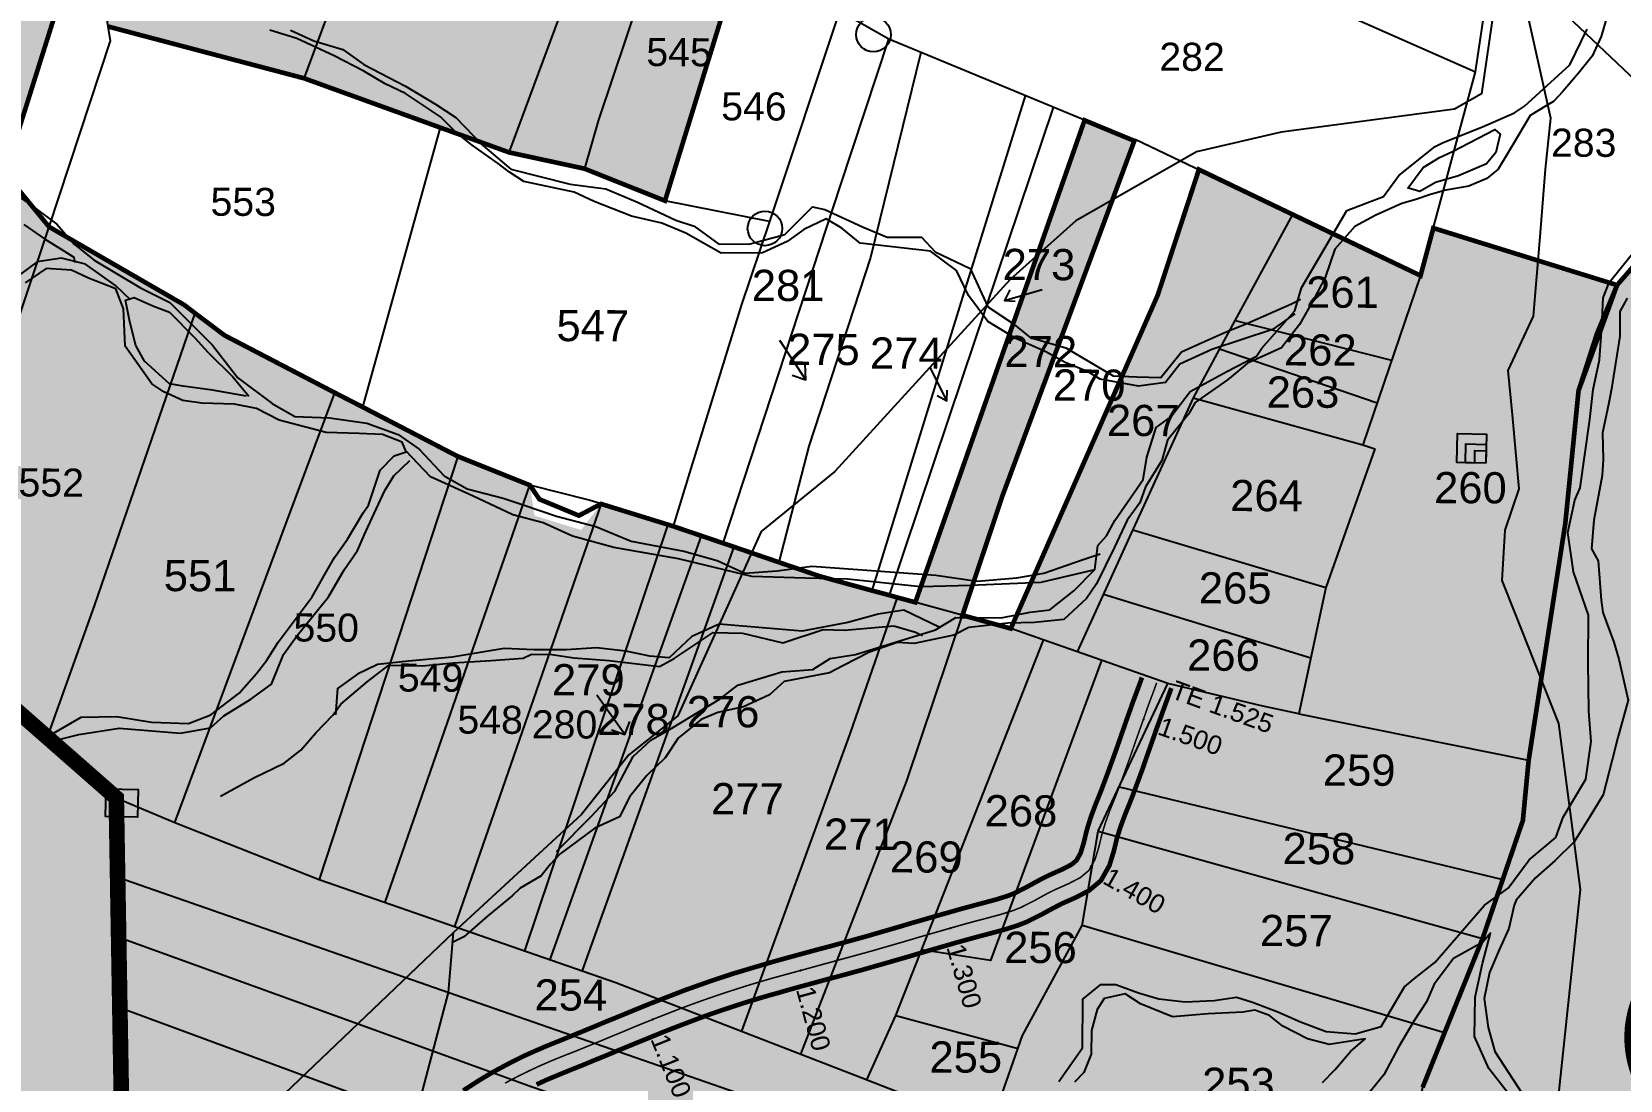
# Model space of a CAD drawing. Header units: inches. Extents: x 177544 to 239871, y 1610424 to 1630335.
# Drawn here: x 188341 to 189360, y 1621025 to 1621697 of the extents above; entities that cross this region are included whole.
import ezdxf
from ezdxf.enums import TextEntityAlignment as Align

# ---------------------------------------------------------------- set-up
doc = ezdxf.new("R2010")
doc.units = ezdxf.units.IN
doc.header["$MEASUREMENT"] = 0
doc.linetypes.add('DASHED2', pattern=[0.375, 0.25, -0.125])
doc.linetypes.add('HIDDEN2', pattern=[0.1875, 0.125, -0.0625])
for name, color, linetype in [('BOUNDRY STONES', 240, 'Continuous'), ('CANAL1', 7, 'Continuous'), ('CSMark', 72, 'Continuous'), ('PLOT', 7, 'Continuous'), ('PLOT NO', 7, 'Continuous'), ('PLOTS NO', 7, 'Continuous'), ('ROADS', 1, 'Continuous'), ('STREAMS', 4, 'Continuous'), ('text2', 7, 'Continuous'), ('VILLAGE BOUNDRY', 5, 'Continuous'), ('wells', 7, 'Continuous'), ('wua1', 3, 'Continuous')]:
    doc.layers.add(name, color=color, linetype=linetype)
doc.styles.get("Standard").update_dxf_attribs({"font": 'arial.ttf'})
pattern_1 = [(45, (0, 0), (-0.088388347648, 0.088388347648), [])]

msp = doc.modelspace()

# ---------------------------------------------------------------- hatches: boundary and pattern name
at = {"layer": 'PLOTS NO', "true_color": 0x105689}
h = msp.add_hatch(color=146, dxfattribs=at)
h.dxf.hatch_style = 1
h.paths.add_polyline_path([(188238.8, 1621326.6), (188150.7, 1621395.5), (188103.2, 1621424.6), (188072.8, 1621452.2), (188039.1, 1621491.3), (188043.1, 1621533.8), (188011.7, 1621571.9), (187959.4, 1621597.3), (187927.4, 1621626.1), (187803.7, 1621738.8), (187830, 1621974), (187846.6, 1622068.6), (187912.4, 1622089.5), (187989.8, 1622101.1), (188150.3, 1622116.7), (188369.8, 1622132.2), (188418.7, 1622135.6), (188448.7, 1622140.5), (188551.7, 1622148.9), (188583.5, 1622140), (188604.9, 1622131.4), (188675.6, 1622146), (188712.5, 1622143.7), (188716.8, 1622150.7), (188866.1, 1622140.2), (188875.9, 1622130.2), (188874.5, 1622116.8), (188838, 1621979.9), (188794.2, 1621815.7), (188774.9, 1621745.6), (188793.9, 1621739.7), (188747.4, 1621588.8), (188695.7, 1621609.4), (188647.5, 1621619.8), (188603.4, 1621635.7), (188516.1, 1621667.3), (188390.5, 1621700.5), (188388.9, 1621709.7), (188359.5, 1621718.2), (188324.3, 1621606.4)])
at = {"layer": 'PLOTS NO', "true_color": 0x7aafdf}
h = msp.add_hatch(dxfattribs=at)
h.set_pattern_fill('ANSI31', color=143)
h.set_pattern_definition(pattern_1)
h.paths.add_polyline_path([(189731.9, 1620021.3), (189410.8, 1620095.8), (189396.6, 1620093), (189388.8, 1619983.5), (189394.6, 1619875.6), (189388.7, 1619741.8), (189261.2, 1619783.3), (189244.2, 1619784.6), (189201.1, 1619799.5), (189175.8, 1619808.3), (189161.2, 1619805.9), (189103.2, 1619825.3), (189081, 1619834.3), (189034.3, 1619857.9), (188995.5, 1619885.1), (189032.7, 1619984), (189058, 1620051.1), (189090.7, 1620137.7), (188756, 1620247.6), (188720.7, 1620166.6), (188694.1, 1620101.6), (188622.9, 1620119.8), (188612, 1620108.6), (188580, 1620051.4), (188524.6, 1620101.6), (188544.5, 1620161), (188555, 1620190.6), (188576, 1620226.8), (188597.7, 1620273.1), (188651.9, 1620397), (188731.6, 1620562.4), (188740.4, 1620565.2), (188794, 1620582.3), (188893.8, 1620625.5), (188933.5, 1620642.6), (188968, 1620650.5), (189027.1, 1620656), (189048.2, 1620686), (189059.5, 1620723.4), (189066.2, 1620745.3), (189083.1, 1620787.4), (189109.2, 1620784.4), (189135, 1620777.4), (189156.9, 1620858.6), (189168.5, 1620901.5), (189200.3, 1620901.7), (189206.1, 1620932.1), (189226, 1620991.3), (189233.1, 1621020.2), (189247.2, 1621055.3), (189271.6, 1621115.8), (189284.5, 1621153.6), (189297.4, 1621191.4), (189301.1, 1621230), (189324.6, 1621381.9), (189333.1, 1621467), (189357.8, 1621534.7), (189425.6, 1621612.9), (189391.5, 1621645.2), (189434.3, 1621790.9), (189442.1, 1621788.6), (189460.9, 1621852.7), (189419.9, 1621866.2), (189419.7, 1621895.8), (189426.5, 1621922.9), (189430.2, 1621950.8), (189431.5, 1621961.4), (189433.7, 1621978.3), (189434.6, 1622015.9), (189444.5, 1622011.8), (189512.4, 1621977.8), (189560.2, 1621947), (189593.3, 1621930.5), (189621.5, 1621916.6), (189639.2, 1621907.8), (189646.8, 1621904.7), (189675.8, 1621892.9), (189694.9, 1621880.6), (189725, 1621861.2), (189803.5, 1621811.3), (189813.6, 1621805.9), (189860.5, 1621780.4), (189888.8, 1621758.7), (189922.7, 1621740.5), (189925.5, 1621746.3), (190016, 1621689.1), (190066.5, 1621659.4), (190112.5, 1621625.9), (190155.8, 1621599.5), (190201.8, 1621551.8), (190254.4, 1621504.2), (190310.6, 1621479.7), (190329, 1621471.7), (190340.5, 1621466.6), (190371, 1621453.7), (190478.9, 1621411.6), (190525, 1621390.7), (190544, 1621382.7), (190562.7, 1621375), (190582.8, 1621366.7), (190609.9, 1621350.8), (190615.2, 1621347.7), (190643.7, 1621337.8), (190664.6, 1621324.7), (190563.2, 1621161.6), (190520.1, 1621084.6), (190324.7, 1621000.4), (190062.8, 1620864.5), (190072.8, 1620838.3), (190057.2, 1620782), (190049.3, 1620758), (189949.6, 1620638.3), (189918.9, 1620600), (189906.4, 1620578.7), (189896.9, 1620533.6), (189900.7, 1620443.8), (189909.5, 1620364.2), (189928.9, 1620322.8), (189938.5, 1620309), (189907.7, 1620261.5), (189800.2, 1620116.3), (189736.7, 1620020)])
h.paths.add_polyline_path([(189353.4, 1621021.1), (189510.8, 1621021.1), (189510.8, 1621083.1), (189353.4, 1621083.1)], flags=24)
at = {"layer": 'PLOTS NO', "true_color": 0xa953a0}
h = msp.add_hatch(dxfattribs=at)
h.set_pattern_fill('ANSI31', color=215)
h.set_pattern_definition(pattern_1)
h.paths.add_polyline_path([(188731.6, 1620564.9), (188731.2, 1620673.4), (188565.3, 1620703.8), (188453.3, 1620735), (188440.5, 1620738.5), (188344.4, 1620774.5), (188303.4, 1620789.8), (188398.1, 1620913), (188395.6, 1621205.9), (188281.8, 1621306), (188246.4, 1621321.8), (188239, 1621327), (188323.9, 1621606.9), (188352.5, 1621572.1), (188439.2, 1621522), (188446, 1621516.8), (188465, 1621502.5), (188535.7, 1621465.7), (188553.6, 1621456.5), (188614.5, 1621424.9), (188660.8, 1621406.4), (188663.7, 1621386.9), (188693.6, 1621377.7), (188706.4, 1621394.4), (188752.6, 1621380.1), (188770.6, 1621374), (188784.7, 1621369.2), (188791.8, 1621366.8), (188820.4, 1621357), (188846.7, 1621348), (188880.2, 1621338.8), (188891.2, 1621335.9), (188896.4, 1621334.4), (188907.9, 1621331.3), (189016.4, 1621640.4), (189048.3, 1621627.2), (188963.9, 1621400), (188938.1, 1621323), (188969.1, 1621314.5), (189063.3, 1621528.3), (189089.7, 1621608.8), (189149.8, 1621580), (189231.8, 1621540.8), (189240, 1621571.3), (189357.8, 1621534.7), (189344.9, 1621503.6), (189333.1, 1621467), (189324.6, 1621381.9), (189301.1, 1621230), (189297.4, 1621191.4), (189284.5, 1621153.6), (189271.6, 1621115.8), (189247.2, 1621055.3), (189233.1, 1621020.2), (189226, 1620991.3), (189206.1, 1620932.1), (189200.3, 1620901.7), (189168.5, 1620901.5), (189147.6, 1620905.1), (189135.2, 1620873.8), (189129.8, 1620860.2), (189109.2, 1620784.4), (189075.3, 1620788.3), (189062.7, 1620789.8), (189040.4, 1620735.6), (189015.4, 1620695.3), (188964, 1620699), (188929.1, 1620668), (188897.3, 1620644.3), (188794, 1620582.3), (188761.6, 1620572), (188740.4, 1620565.2)])
at = {"layer": 'PLOTS NO', "true_color": 0x58ba48}
h = msp.add_hatch(dxfattribs=at)
h.set_pattern_fill('ANSI31', color=85)
h.set_pattern_definition(pattern_1)
h.paths.add_polyline_path([(188597.7, 1620273.1), (188483.7, 1620302.9), (188437.1, 1620313.1), (188353.9, 1620348.6), (188366.6, 1620393.1), (188383.1, 1620448.6), (188395.4, 1620493.1), (188404.2, 1620547.1), (188407.3, 1620570.7), (188297.7, 1620594), (188186.4, 1620609.5), (188176.5, 1620612.4), (188211.6, 1620793.4), (188185.6, 1620798.9), (188170.4, 1620800.6), (188152.9, 1620804.1), (188123, 1620809), (188095, 1620816.2), (188086, 1620820), (188052, 1620828.3), (187997.9, 1620836.5), (187973.7, 1620841.1), (187958, 1620843.3), (188073, 1621452.9), (188102.7, 1621425.6), (188147.3, 1621398.5), (188176.8, 1621375.8), (188204.1, 1621354.1), (188233.3, 1621331), (188246.4, 1621321.8), (188260.8, 1621315.4), (188281.8, 1621306), (188395.6, 1621205.9), (188398.1, 1620913), (188303.4, 1620789.8), (188440.5, 1620738.5), (188565.3, 1620703.8), (188731.2, 1620673.4), (188731.6, 1620564.9), (188639.8, 1620371.8)])
at = {"layer": 'text2'}
h = msp.add_hatch(dxfattribs=at)
h.set_pattern_fill('ANSI31', color=5)
h.set_pattern_definition([(45, (-1431.3253, 8373.48352), (-0.088388347648, 0.088388347648), [])])
edge = h.paths.add_edge_path()
edge.add_arc((189432.1, 1621052.1), 69.1, 0, 360)
h.paths.add_polyline_path([(189353.4, 1621021.1), (189510.8, 1621021.1), (189510.8, 1621083.1), (189353.4, 1621083.1)], flags=9)

# ---------------------------------------------------------------- linework, layer by layer
at = {"layer": 'BOUNDRY STONES', "color": 1}
msp.add_lwpolyline([(188389.1, 1621211.6), (188409.6, 1621211.2), (188409.3, 1621193.5), (188388.8, 1621193.9)], close=True, dxfattribs=at)
for centre in [(188881, 1621695.4), (188811.5, 1621571.1)]:
    msp.add_circle(centre, 11.1, dxfattribs=at)
at = {"layer": 'CANAL1', "color": 6, "linetype": 'ByBlock', "ltscale": 2, "const_width": 3}
for points in [[(188618.1, 1621018.2), (188627.5, 1621024.3), (188634.6, 1621028.6), (188640.1, 1621031.7), (188649.1, 1621036.5), (188656.5, 1621040.2), (188663.2, 1621043.2), (188671.5, 1621046.8), (188679, 1621049.8), (188686.6, 1621052.9), (188693.7, 1621055.8), (188701, 1621058.8), (188709.6, 1621062.4), (188715.8, 1621064.9), (188723.1, 1621067.9), (188730.6, 1621071), (188738, 1621074), (188745.5, 1621076.9), (188753, 1621079.8), (188760.5, 1621082.7), (188768.1, 1621085.4), (188775.7, 1621088.1), (188780.2, 1621089.6), (188791.1, 1621093.2), (188798.8, 1621095.5), (188806.5, 1621097.8), (188814.3, 1621100.1), (188822, 1621102.3), (188829.7, 1621104.4), (188837.4, 1621106.5), (188845.1, 1621108.6), (188852.8, 1621110.6), (188860.5, 1621112.7), (188868.1, 1621114.8), (188876.8, 1621117.2), (188883.3, 1621119.1), (188890.9, 1621121.3), (188898.5, 1621123.5), (188906.1, 1621125.8), (188913.8, 1621128), (188921.4, 1621130.2), (188929.2, 1621132.4), (188936.9, 1621134.6), (188944.7, 1621136.7), (188949.1, 1621137.9), (188960, 1621140.8), (188967, 1621143), (188971.4, 1621144.7), (188980, 1621149.1), (188986.9, 1621152.9), (188993.4, 1621156.2), (189002.2, 1621160.1), (189008.1, 1621163.2), (189011.2, 1621165.8), (189013.8, 1621170.4), (189015.8, 1621176.9), (189017.9, 1621185.5), (189020.3, 1621193.3), (189023.2, 1621201.1), (189026.8, 1621210), (189029, 1621215.8), (189031.7, 1621223.1), (189034.4, 1621230.5), (189037.1, 1621238), (189039.7, 1621245.5), (189043.6, 1621256.7), (189045, 1621260.6), (189047.7, 1621268.2), (189050.5, 1621275.7), (189053.2, 1621283.1)], [(188665.1, 1621022.1), (188671.3, 1621025), (188679.2, 1621028.3), (188686.5, 1621031.3), (188694.1, 1621034.3), (188701.3, 1621037.3), (188708.7, 1621040.3), (188717.3, 1621043.9), (188723.4, 1621046.4), (188730.7, 1621049.4), (188738.1, 1621052.4), (188745.4, 1621055.4), (188752.8, 1621058.3), (188760.1, 1621061.1), (188767.5, 1621063.9), (188774.8, 1621066.6), (188782.3, 1621069.2), (188786.5, 1621070.6), (188797.1, 1621074.1), (188804.6, 1621076.4), (188812.2, 1621078.7), (188819.8, 1621080.8), (188827.4, 1621083), (188835, 1621085.1), (188842.7, 1621087.2), (188850.4, 1621089.3), (188858, 1621091.3), (188865.8, 1621093.4), (188873.5, 1621095.5), (188882.2, 1621098), (188888.9, 1621099.9), (188896.5, 1621102.1), (188904.2, 1621104.3), (188911.8, 1621106.6), (188919.4, 1621108.8), (188927, 1621111), (188934.6, 1621113.2), (188942.2, 1621115.3), (188949.9, 1621117.4), (188954.2, 1621118.5), (188965.6, 1621121.6), (188973.8, 1621124.2), (188979.6, 1621126.5), (188989.3, 1621131.4), (188996.3, 1621135.2), (189001.9, 1621138.1), (189010.9, 1621142.1), (189019.3, 1621146.5), (189026.9, 1621152.9), (189032.3, 1621162.5), (189035.1, 1621171.6), (189037.2, 1621180.2), (189039.3, 1621186.9), (189041.9, 1621194), (189045.4, 1621202.7), (189047.7, 1621208.6), (189050.5, 1621216.2), (189053.3, 1621223.7), (189055.9, 1621231.3), (189058.6, 1621238.9), (189062.5, 1621250.1), (189063.9, 1621253.9), (189066.6, 1621261.4), (189069.3, 1621268.8), (189072, 1621276.3)]]:
    msp.add_lwpolyline(points, dxfattribs=at)
at = {"layer": 'CANAL1', "color": 1, "linetype": 'HIDDEN2', "ltscale": 2, "const_width": 1}
msp.add_lwpolyline([(188644.9, 1621023), (188653.6, 1621027.6), (188660.8, 1621031.1), (188667.2, 1621034.1), (188675.3, 1621037.6), (188682.7, 1621040.6), (188690.4, 1621043.6), (188697.5, 1621046.5), (188704.9, 1621049.5), (188713.5, 1621053.1), (188719.6, 1621055.6), (188726.9, 1621058.7), (188734.3, 1621061.7), (188741.7, 1621064.7), (188749.1, 1621067.6), (188756.5, 1621070.5), (188764, 1621073.3), (188771.5, 1621076), (188779, 1621078.6), (188783.4, 1621080.1), (188794.1, 1621083.6), (188801.7, 1621086), (188809.4, 1621088.3), (188817, 1621090.5), (188824.7, 1621092.6), (188832.4, 1621094.7), (188840.1, 1621096.8), (188847.7, 1621098.9), (188855.4, 1621101), (188863.1, 1621103.1), (188870.8, 1621105.2), (188879.5, 1621107.6), (188886.1, 1621109.5), (188893.7, 1621111.7), (188901.3, 1621113.9), (188909, 1621116.2), (188916.6, 1621118.4), (188924.2, 1621120.6), (188931.9, 1621122.8), (188939.6, 1621125), (188947.3, 1621127.1), (188951.6, 1621128.2), (188962.8, 1621131.2), (188970.4, 1621133.6), (188975.5, 1621135.6), (188984.6, 1621140.2), (188991.6, 1621144.1), (188997.6, 1621147.1), (189006.6, 1621151.1), (189013.7, 1621154.8), (189019.1, 1621159.3), (189023.1, 1621166.4), (189025.5, 1621174.2), (189027.6, 1621182.9), (189029.8, 1621190.1), (189032.5, 1621197.6), (189036.1, 1621206.4), (189038.3, 1621212.2), (189041.1, 1621219.6), (189043.8, 1621227.1), (189046.5, 1621234.6), (189049.1, 1621242.2), (189053.1, 1621253.4), (189054.5, 1621257.3), (189057.1, 1621264.8), (189059.9, 1621272.2), (189062.6, 1621279.7)], dxfattribs=at)
at = {"layer": 'CSMark'}
for p in [(189054.1, 1621256.2), (189020.7, 1621162.1), (188930.4, 1621122.4), (188834.2, 1621095.2), (188739.4, 1621063.7)]:
    msp.add_point(p, dxfattribs=at)
at = {"layer": 'PLOT'}
for points in [[(189057.2, 1621755.8), (189100.9, 1621742.8), (189141.5, 1621727), (189267.1, 1621671.5), (189279.2, 1621753.3), (189318.1, 1621844), (189339.4, 1621890.4), (189243.3, 1621916.2), (189258.7, 1621973.8), (189291.8, 1621957.6), (189426.6, 1621923.4), (189433.7, 1621978.3), (189434.6, 1622015.9)], [(189543.4, 1621911.9), (189486.6, 1621768), (189458.5, 1621691.1), (189425.6, 1621612.9), (189294, 1621737.8)], [(188390.5, 1621700.5), (188516.1, 1621667.3), (188596.2, 1621883.1)], [(188516.1, 1621667.3), (188603.4, 1621635.7), (188647.5, 1621619.8), (188682.3, 1621713.6), (188728.7, 1621838.8)], [(188766.8, 1621825.3), (188704.8, 1621640.8), (188695.7, 1621609.4), (188647.5, 1621619.8)], [(188695.7, 1621609.4), (188747.4, 1621588.8), (188793.9, 1621739.7), (188774.9, 1621745.6), (188794.2, 1621815.7)], [(188793.9, 1621739.7), (188859.3, 1621710.3), (188814.3, 1621575.6), (188747.4, 1621588.8)], [(188359.5, 1621718.2), (188272.9, 1621442.9), (188238.8, 1621326.6)], [(188266.6, 1621312.8), (188330.6, 1621506), (188352.5, 1621572.1), (188392, 1621691.4), (188388.9, 1621709.7)], [(188784.7, 1621369.2), (188860, 1621598.5), (188890.8, 1621692.4), (188859.3, 1621710.3)], [(188834.4, 1621041.6), (188902.5, 1621216.9), (188938.1, 1621323), (188963.9, 1621400), (189009.8, 1621523.4), (189048.3, 1621627.2), (188890.8, 1621692.4)], [(188911.4, 1621683.8), (188879.1, 1621552.5), (188839.6, 1621431.5), (188820.4, 1621357)], [(189231.8, 1621540.8), (189267.1, 1621671.5)], [(188880.2, 1621338.8), (188939.3, 1621529.7), (188978.5, 1621656.1)], [(188996.3, 1621648.7), (188938.2, 1621475.8), (188891.2, 1621335.9)], [(188907.9, 1621331.3), (188982.3, 1621543.3), (189016.4, 1621640.4)], [(188553.6, 1621456.5), (188603.4, 1621635.7)], [(189048.8, 1621628.4), (189231.8, 1621540.8), (189194.7, 1621432.3), (189202.4, 1621429.7), (189171, 1621340.9), (189153.8, 1621259.9), (189129.8, 1621265), (189069.7, 1621279.2)], [(188969.1, 1621314.5), (189025, 1621441.4), (189063.3, 1621528.3), (189089.7, 1621608.8)], [(189149.8, 1621580), (189112.6, 1621511.5), (189103, 1621493.8), (189086.1, 1621462.5), (189045.3, 1621373.4), (189011.6, 1621299.6)], [(189402.1, 1621585.6), (189357.8, 1621534.7), (189344.9, 1621503.6), (189333.1, 1621467), (189324.6, 1621381.9), (189301.1, 1621230), (189297.4, 1621191.4), (189271.6, 1621115.8), (189247.2, 1621055.3), (189233.1, 1621020.2), (189228.7, 1621002.1), (189226, 1620991.3), (189206.1, 1620932.1), (189200.3, 1620901.7), (189168.5, 1620901.5), (189135, 1620777.4), (189109.2, 1620784.4), (189129.8, 1620860.2), (189156.9, 1620858.6)], [(188814.3, 1621575.6), (188796.2, 1621521.6), (188763.2, 1621414.4), (188752.6, 1621380.1), (188698.7, 1621396.8), (188660.8, 1621406.4), (188614.5, 1621424.9), (188553.6, 1621456.5), (188465, 1621502.5), (188439.2, 1621522), (188352.5, 1621572.1)], [(189240, 1621571.3), (189357.8, 1621534.7)], [(188446, 1621516.8), (188381.5, 1621329.1), (188351.3, 1621244.9)], [(189112.9, 1621512.1), (189213.2, 1621486.6)], [(189103, 1621493.8), (189203.9, 1621459.2)], [(188395.6, 1621205.9), (188433.1, 1621190.1), (188504.6, 1621382.1), (188535.7, 1621465.7)], [(189086.1, 1621462.5), (189194.7, 1621432.3)], [(188614.5, 1621424.9), (188525.7, 1621153.6)], [(188568, 1621139), (188660.8, 1621406.4)], [(188706.4, 1621394.4), (188612.5, 1621123.5)], [(188433.1, 1621190.1), (188525.7, 1621153.6), (188715.9, 1621087.6), (188869.3, 1621028), (188955.8, 1620994.4), (188976.7, 1621053.5), (189014.8, 1621124.1), (189025.2, 1621184.6), (189069.7, 1621279.2), (188969.1, 1621314.5), (188846.7, 1621348), (188752.6, 1621380.1)], [(188657.5, 1621107.9), (188749.4, 1621381.1)], [(189047.3, 1621377.7), (189171, 1621340.9)], [(188770.6, 1621374), (188673.6, 1621102.3)], [(188694.5, 1621095.1), (188791.8, 1621366.8)], [(189028.5, 1621336.5), (189161.4, 1621295.7)], [(188796.6, 1621056.3), (188866.2, 1621246.9), (188896.4, 1621334.4)], [(188895.5, 1621066.3), (188990.1, 1621307.1)], [(189027.2, 1621294.1), (188956, 1621101.7), (188912, 1621108.4)], [(189153.8, 1621259.9), (189301.1, 1621230)], [(189038.6, 1621213), (189284.5, 1621153.6)], [(189025.2, 1621184.6), (189271.6, 1621115.8)], [(188396.5, 1621155), (188623, 1621076.2), (188853.5, 1620996.1), (188947.9, 1620963.2)], [(189247.2, 1621055.3), (189014.8, 1621124.1)], [(188938.3, 1620919.1), (188814.9, 1620968.2), (188662.2, 1621020.4), (188397.2, 1621116.4)], [(188925.4, 1620881.5), (188621.8, 1620988.5), (188397.9, 1621071.3)], [(188876.7, 1621025.1), (188895.5, 1621066.3), (188973.8, 1621045.2)]]:
    msp.add_lwpolyline(points, dxfattribs=at)
at = {"layer": 'PLOT NO'}
for points in [[(188965, 1621524.9), (188989.3, 1621531.9)], [(188968.5, 1621531.7), (188965, 1621524.9), (188971.8, 1621524.5)], [(188837.8, 1621473.9), (188821, 1621499.3)], [(188829, 1621476.9), (188837.8, 1621473.9), (188837.2, 1621484.2)], [(188928, 1621460.5), (188917.4, 1621482.1)], [(188921.9, 1621463.9), (188928, 1621460.5), (188928.4, 1621467.3)], [(188721.7, 1621246.5), (188703.8, 1621271.8)], [(188713.2, 1621249.6), (188721.7, 1621246.5), (188724.8, 1621254.8)]]:
    msp.add_lwpolyline(points, dxfattribs=at)
at = {"layer": 'ROADS'}
for points in [[(189396.3, 1620356.7), (189379.7, 1620378.6), (189364.5, 1620506.3), (189361.4, 1620579.5), (189358.4, 1620651.4), (189340.3, 1620766.2), (189334.3, 1620863.7), (189329.1, 1620941.3), (189314.4, 1620959.8), (189322.1, 1621032.2), (189334.4, 1621147.1), (189320.4, 1621253.5), (189292.8, 1621323.3), (189284.1, 1621345.4), (189286, 1621377.6), (189295.1, 1621404.1), (189290.7, 1621451.6), (189288, 1621480), (189304.2, 1621514.9), (189308.4, 1621565.6), (189311.9, 1621609.1), (189315.3, 1621641.7), (189298.4, 1621717.6), (189288.6, 1621743.5)], [(189280.7, 1621725.2), (189270.8, 1621657.3), (189253.5, 1621647.6), (189142.5, 1621632.8), (189088.2, 1621620.2), (189010.9, 1621575.9), (188968.7, 1621538.4), (188939.5, 1621506.3), (188856.3, 1621415.1), (188809.1, 1621376.7), (188787.5, 1621328.8), (188755.7, 1621258.6), (188724.3, 1621233.4), (188693.9, 1621195.2), (188611.7, 1621119.5), (188480, 1620993.7), (188398.3, 1620939)], [(188453.2, 1620734.3), (188459.5, 1620773.3), (188483.7, 1620827.3), (188528, 1620872.5), (188585.1, 1620991.9), (188608.6, 1621081.2), (188611.7, 1621119.5)]]:
    msp.add_lwpolyline(points, dxfattribs=at)
at = {"layer": 'STREAMS', "color": 4}
for points in [[(189351.5, 1621707.3), (189347.5, 1621694.2), (189341.8, 1621681.5), (189333.1, 1621670.7), (189323, 1621658.9), (189317, 1621652.4), (189312.9, 1621650), (189302.1, 1621643.4), (189291.1, 1621625), (189281.6, 1621609.1), (189274.2, 1621603), (189262.7, 1621598.1), (189248, 1621595.5), (189238.1, 1621592.8), (189228.1, 1621589.4), (189219.7, 1621587), (189202.7, 1621579.3), (189189.7, 1621572.2), (189176.8, 1621557.7), (189170.6, 1621539.5), (189163.4, 1621525.8), (189154.2, 1621509.5), (189142.6, 1621494.4), (189133.3, 1621490.2), (189120.8, 1621484.6), (189114.1, 1621478.9), (189108.1, 1621473.9), (189098, 1621466.9), (189087.2, 1621459.5), (189083, 1621451.9), (189069.5, 1621435.3), (189066, 1621422.3), (189055.4, 1621405.3), (189051.8, 1621395.1), (189043.6, 1621384), (189035.5, 1621366.7), (189024, 1621343.2), (189017.6, 1621333.8), (189003, 1621320.2), (188984.3, 1621318.4), (188967.1, 1621318), (188942.1, 1621315.2), (188932.5, 1621310.3), (188907.1, 1621305), (188896.2, 1621305.6), (188878.5, 1621299.4), (188861.4, 1621290.6), (188852.9, 1621286), (188823.8, 1621280.6), (188814.4, 1621272), (188797.8, 1621264.3), (188781.2, 1621260.7), (188770.5, 1621256.1), (188755.9, 1621244.2), (188747.6, 1621231.6), (188735.7, 1621220.2), (188724.8, 1621206.8), (188718.3, 1621193.8), (188702.4, 1621186.5), (188680.1, 1621170.1), (188674.1, 1621163.3), (188668, 1621155.9), (188654.6, 1621148.1), (188649.4, 1621143.1), (188633.8, 1621130.3), (188618.5, 1621116.7), (188610.7, 1621112.9)], [(189151.2, 1621516.2), (189136.8, 1621506.3), (189098, 1621493.4), (189077.4, 1621484.1), (189068.3, 1621472.3), (189051, 1621470), (189026.3, 1621474.5), (189018.8, 1621479.1), (189003.9, 1621485.1), (188991.6, 1621492), (188972.3, 1621500.4), (188954.4, 1621511.4), (188941.9, 1621528), (188934.2, 1621544.1), (188917.7, 1621556.4), (188872.6, 1621561.7), (188860.8, 1621571.2), (188850.8, 1621577.2), (188836.5, 1621570.4), (188825.7, 1621562.7), (188810, 1621555.5), (188783.4, 1621555.1), (188772, 1621561.6), (188760.7, 1621568), (188745.3, 1621574.5), (188725.9, 1621578.9), (188701.9, 1621588.4), (188689.2, 1621594.4), (188657, 1621601.2), (188647.8, 1621607.2), (188640.4, 1621612.6), (188623.8, 1621624.5), (188613.4, 1621632.7), (188603.4, 1621642.6), (188581.1, 1621657.6), (188567.9, 1621663.7), (188554.4, 1621671.9), (188535.4, 1621681.8), (188511.3, 1621692.9), (188494.1, 1621698.1)], [(188507.4, 1621698.3), (188522.3, 1621691.3), (188540.8, 1621685.7), (188554.3, 1621676.1), (188581.1, 1621662.3), (188600.3, 1621650.8), (188613.4, 1621642.1), (188630.3, 1621624.5), (188648.6, 1621609.1), (188686.5, 1621599.5), (188709.5, 1621596.4), (188729.7, 1621588), (188754.3, 1621576.4), (188766.1, 1621572.6), (188782, 1621561), (188802, 1621561.1), (188824.2, 1621567.2), (188841.9, 1621585), (188849.8, 1621583.1), (188874, 1621572), (188889.8, 1621565.4), (188911.9, 1621565.4), (188920.6, 1621556), (188943, 1621545.3), (188954.4, 1621520.8), (188970.1, 1621510.3), (188981.5, 1621501.2), (189004.4, 1621494.5), (189034.7, 1621476.5), (189049.8, 1621475.8), (189065.3, 1621475.5), (189078.5, 1621492), (189093.7, 1621498.8), (189107.1, 1621504.7), (189120.5, 1621510.2), (189149.1, 1621522.8), (189154.9, 1621525.8)], [(188677.9, 1621171.6), (188700.1, 1621194), (188715.2, 1621210.2), (188727.1, 1621232.4), (188738.4, 1621242.9), (188751.8, 1621250.7), (188782.8, 1621269.5), (188794, 1621278.1), (188822.2, 1621286.8), (188842.1, 1621288.2), (188853.3, 1621295.3), (188869.6, 1621297.9), (188920.9, 1621313.7), (188933.9, 1621321.5), (188963, 1621321.3), (188981.5, 1621324.9), (188994.1, 1621326.5), (189009.5, 1621338.7), (189023, 1621352.4), (189024.8, 1621367.8), (189030.5, 1621374), (189035.8, 1621383.8), (189053.9, 1621410.1), (189056.4, 1621424.4), (189062.3, 1621443.4), (189071.6, 1621450.2), (189084.1, 1621466.5), (189107.6, 1621479.3), (189126.6, 1621489.2), (189130, 1621494.3), (189151.2, 1621518.3), (189155.5, 1621532.9), (189184.6, 1621582.6), (189208, 1621591.6), (189217.9, 1621605.1), (189241.1, 1621623.7), (189246.3, 1621626.2), (189271.6, 1621636.3), (189292, 1621645.1), (189298.4, 1621649.4), (189327.5, 1621675.9), (189338.6, 1621698.8)], [(189223.6, 1621596.9), (189233.5, 1621610.2), (189243.9, 1621616.6), (189252.3, 1621620.3), (189279.4, 1621634.5), (189282.8, 1621631.5), (189280.1, 1621619.8), (189274, 1621612.5), (189256.2, 1621604.8), (189241.4, 1621600.5), (189231.4, 1621594.8), (189223.4, 1621597.2)], [(188329.2, 1621594.2), (188341.9, 1621585.4), (188357.5, 1621573.9), (188368.8, 1621560.8), (188381.5, 1621550.7), (188411.2, 1621533), (188429.9, 1621523.6), (188457.3, 1621496.2), (188473.6, 1621475.3), (188495.6, 1621458.9), (188510, 1621450.5), (188532.3, 1621449.6), (188556.2, 1621446.1), (188576.3, 1621438.9), (188589.8, 1621429.6), (188605.8, 1621412.5), (188620.6, 1621404.1), (188643.7, 1621398), (188656.4, 1621393.9), (188677.9, 1621386.5), (188703.1, 1621380), (188725.7, 1621370.5), (188759.4, 1621364.2), (188780.8, 1621358.2), (188798.6, 1621350.1), (188819.3, 1621351.4), (188841.6, 1621354.4), (188921.1, 1621348.8), (188947.6, 1621344.9), (188973, 1621346.9), (188990.2, 1621350), (189014.8, 1621358.5), (189026.5, 1621362.5)], [(188336.3, 1621573.6), (188349.5, 1621564.3), (188361.9, 1621556.7), (188368.3, 1621552.7), (188368.7, 1621551.4), (188369, 1621549.2)], [(188999.9, 1621024), (189015, 1621045.6), (189015.3, 1621076.9), (189026.8, 1621086.2), (189036.4, 1621086.3), (189050.9, 1621080.9), (189064, 1621077), (189080.8, 1621075.2), (189099.5, 1621075.9), (189113.8, 1621078.2), (189124, 1621075), (189140.4, 1621068.8), (189154.9, 1621062.3), (189171.2, 1621056.1), (189189.9, 1621054.7), (189206.5, 1621059.4), (189221.6, 1621084.7), (189228, 1621090.1), (189241, 1621100.4), (189272.7, 1621137.2), (189287.9, 1621147.9), (189301.5, 1621166.2), (189318.6, 1621180.5), (189323.3, 1621193.6), (189328.6, 1621202.6), (189337.7, 1621218), (189341.1, 1621242), (189339.7, 1621261.4), (189339.3, 1621292.5), (189339.5, 1621323.1), (189329.8, 1621350.8), (189326.3, 1621376.1), (189330.8, 1621396.8), (189334.2, 1621404.8), (189340.3, 1621448.5), (189342.5, 1621467.8), (189346.6, 1621486.7), (189348.1, 1621507.9), (189348.8, 1621526.5), (189352.7, 1621536.3), (189377.5, 1621567.1)], [(188404.8, 1621525.2), (188395.1, 1621534.5), (188375.9, 1621548.2), (188360.5, 1621552), (188344.9, 1621549.7), (188334.3, 1621541.8)], [(188353.3, 1621246.2), (188373.2, 1621257.6), (188396, 1621258.1), (188418.1, 1621254.5), (188441.9, 1621253.5), (188456.2, 1621259.2), (188474.3, 1621273), (188485.5, 1621285.6), (188492.2, 1621294.3), (188499.3, 1621305.7), (188521.2, 1621334.9), (188529.8, 1621350.1), (188535.5, 1621360), (188543.9, 1621371.8), (188553.9, 1621388.6), (188557.4, 1621393.7), (188564.7, 1621416), (188573.8, 1621425.2), (188581.5, 1621427.9), (188579, 1621434), (188566.2, 1621439), (188551.3, 1621439.5), (188530.2, 1621440.2), (188512.2, 1621444.8), (188500, 1621448.2), (188485.5, 1621455.5), (188471.4, 1621458.4), (188450.5, 1621459.1), (188438.2, 1621460.7), (188426, 1621466.2), (188418.5, 1621471.5), (188401.4, 1621495.5), (188400.7, 1621510.2), (188400.3, 1621519.6), (188395.4, 1621532.3), (188377.9, 1621539.2), (188366.8, 1621544.2), (188350.6, 1621545.3), (188337.3, 1621536.2)], [(188479.2, 1621463.5), (188457.3, 1621467.4), (188438.4, 1621470), (188429.7, 1621471.4), (188413.6, 1621486), (188408.2, 1621496), (188404.2, 1621511.2), (188401.5, 1621525), (188407.1, 1621526.8), (188419.1, 1621521.4), (188429.8, 1621517.3), (188445.9, 1621501), (188454.3, 1621491.8), (188470.4, 1621475.9), (188480.5, 1621463.6)], [(189364.2, 1621526.4), (189359.5, 1621517.9), (189359.5, 1621501.9), (189354.3, 1621468.2), (189352.6, 1621459.3), (189348.5, 1621439.9), (189348.9, 1621423), (189348.3, 1621412.7), (189342.8, 1621383.9), (189341.3, 1621365.6), (189345.6, 1621358), (189347.7, 1621332.6), (189348.7, 1621324.7), (189355.8, 1621305.8), (189359, 1621294.8), (189364.8, 1621268.5), (189358.3, 1621244.6), (189354.7, 1621230.4), (189348.9, 1621207.8), (189340, 1621193), (189330.3, 1621177.8), (189318, 1621165.7), (189305.4, 1621154.7), (189293.1, 1621140.3), (189291.9, 1621137), (189288.5, 1621122.2), (189282.2, 1621108.5), (189275.9, 1621094), (189272.6, 1621077.2), (189275.2, 1621058.7), (189279.4, 1621043.3), (189302.6, 1621007.8)], [(189022, 1621351.9), (188988.3, 1621344), (188943.2, 1621342), (188911.5, 1621341.3), (188864.4, 1621346.2), (188837.3, 1621346.7), (188803, 1621347.9), (188756.1, 1621359.1), (188714.6, 1621366.4), (188688.1, 1621373.8), (188669.4, 1621382.3), (188649.8, 1621387.4), (188623.9, 1621399.5), (188597.1, 1621411.7), (188581.3, 1621428.4)], [(188355.3, 1621242.4), (188371.5, 1621246.5), (188397.4, 1621250.7), (188436.7, 1621247.3), (188456, 1621250.8), (188464.5, 1621258.5), (188481.8, 1621269.1), (188495.1, 1621278.9), (188502.9, 1621297.9), (188511.5, 1621310), (188531.7, 1621334.9), (188541.7, 1621352.1), (188550.2, 1621364.6), (188555.7, 1621376.8), (188567.7, 1621403), (188573.6, 1621412.5), (188583.8, 1621422.3)], [(188923.7, 1621315.1), (188900.5, 1621326.3), (188884, 1621323.7), (188864.6, 1621318.4), (188835.3, 1621312.9), (188782.1, 1621317.2), (188764.7, 1621309.4), (188750, 1621295.8), (188737.7, 1621296.8), (188722.2, 1621300), (188703.4, 1621302.1), (188684, 1621300.8), (188663.5, 1621300.8), (188644.2, 1621301.6), (188610.9, 1621296.2), (188583, 1621293.6), (188563.1, 1621291.5), (188550.3, 1621285.3), (188537.4, 1621276), (188536.1, 1621259.2)], [(188462.4, 1621207), (188483.8, 1621218.8), (188503.2, 1621228.2), (188514, 1621236.5), (188523.6, 1621247.7), (188534.4, 1621258.9), (188539.5, 1621266.1), (188556.5, 1621280.4), (188570.4, 1621291), (188591.9, 1621290.5), (188611.5, 1621292.5), (188635.9, 1621294), (188656.5, 1621295.4), (188661.9, 1621298.1), (188674.8, 1621297.8), (188688.9, 1621295.7), (188711.7, 1621294), (188743.8, 1621290.2), (188753.3, 1621295.3), (188778.3, 1621312), (188797.1, 1621311.6), (188822.9, 1621305.3), (188848.9, 1621313.8), (188862.5, 1621313.5), (188894.1, 1621316.2), (188908, 1621312.2), (188912.5, 1621310)], [(189303.6, 1620996.4), (189275.5, 1621032.3), (189266.3, 1621052.9), (189266.9, 1621078.1), (189271.5, 1621099.6), (189276.7, 1621119.2), (189271.8, 1621113.4), (189253, 1621102.9), (189240.6, 1621086.4), (189235.6, 1621075.1), (189227.5, 1621062.7), (189217.6, 1621046.1), (189208.2, 1621028.3), (189193.4, 1621010)], [(189169, 1621023.3), (189176.8, 1621031.5), (189186.9, 1621043.3), (189196.2, 1621051.3), (189173.2, 1621047.8), (189159.4, 1621051.3), (189143.6, 1621059.6), (189135, 1621066.4), (189125.6, 1621069.8), (189117.9, 1621068.5), (189095.7, 1621067.5), (189072.7, 1621065.5), (189052.2, 1621073.9), (189042.5, 1621080.3), (189029, 1621077.3), (189024.4, 1621070.1), (189020.9, 1621056.7), (189020.6, 1621041.5), (189016, 1621029.9), (189010, 1621023.5)]]:
    msp.add_lwpolyline(points, dxfattribs=at)
at = {"layer": 'VILLAGE BOUNDRY', "color": 5, "linetype": 'DASHED2', "ltscale": 50, "const_width": 10}
msp.add_lwpolyline([(188330.7, 1621262.9), (188395.6, 1621205.9), (188398.8, 1621017.8), (188398.1, 1620913), (188348.4, 1620848.4), (188295, 1620779)], dxfattribs=at)
at = {"layer": 'VILLAGE BOUNDRY', "color": 5, "linetype": 'DASHED2', "ltscale": 50}
msp.add_lwpolyline([(188330.7, 1621262.9, 10, 10, 0), (188395.6, 1621205.9, 10, 10, 0), (188398.8, 1621017.8, 10, 10, 0), (188398.1, 1620913, 10, 10, 0), (188348.4, 1620848.4, 10, 10, 0), (188295, 1620779, 10, 10, 0)], format="xyseb", dxfattribs=at)
at = {"layer": 'wells', "color": 7}
for points in [[(189273.6, 1621420.5), (189255.1, 1621420.9), (189255.5, 1621439.6), (189274, 1621439.2)], [(189273.6, 1621420.5), (189260.6, 1621420.8), (189260.9, 1621432.9), (189273.9, 1621432.6)], [(189273.6, 1621420.5), (189266.5, 1621420.7), (189266.7, 1621428.6), (189273.8, 1621428.5)]]:
    msp.add_lwpolyline(points, close=True, dxfattribs=at)
at = {"layer": 'wua1', "const_width": 3}
for points in [[(188793.9, 1621739.7), (188747.4, 1621588.8), (188695.7, 1621609.4), (188647.5, 1621619.8), (188603.4, 1621635.7), (188516.1, 1621667.3), (188390.5, 1621700.5)], [(188359.5, 1621718.2), (188324.3, 1621606.4)], [(188323.9, 1621606.9), (188352.5, 1621572.1), (188439.2, 1621522), (188446, 1621516.8), (188465, 1621502.5), (188535.7, 1621465.7), (188553.6, 1621456.5), (188614.5, 1621424.9), (188660.8, 1621406.4), (188666.9, 1621397.4), (188692.2, 1621386.9), (188706.4, 1621394.4), (188752.6, 1621380.1), (188770.6, 1621374), (188784.7, 1621369.2), (188791.8, 1621366.8), (188820.4, 1621357), (188846.7, 1621348), (188880.2, 1621338.8), (188891.2, 1621335.9), (188896.4, 1621334.4), (188907.9, 1621331.3), (189016.4, 1621640.4), (189048.3, 1621627.2), (188963.9, 1621400), (188938.1, 1621323), (188969.1, 1621314.5), (189063.3, 1621528.3), (189089.7, 1621608.8), (189149.8, 1621580), (189231.8, 1621540.8), (189240, 1621571.3), (189357.8, 1621534.7), (189344.9, 1621503.6), (189333.1, 1621467), (189324.6, 1621381.9), (189301.1, 1621230), (189297.4, 1621191.4), (189284.5, 1621153.6), (189271.6, 1621115.8), (189247.2, 1621055.3), (189233.1, 1621020.2)], [(189233.1, 1621020.2), (189247.2, 1621055.3), (189271.6, 1621115.8), (189284.5, 1621153.6), (189297.4, 1621191.4), (189301.1, 1621230), (189324.6, 1621381.9), (189333.1, 1621467), (189357.8, 1621534.7), (189425.6, 1621612.9)], [(188281.8, 1621306), (188395.6, 1621205.9), (188398.1, 1620913), (188303.4, 1620789.8), (188440.5, 1620738.5), (188565.3, 1620703.8), (188731.2, 1620673.4), (188731.6, 1620564.9), (188639.8, 1620371.8)], [(188731.6, 1620564.9), (188731.2, 1620673.4), (188565.3, 1620703.8), (188453.3, 1620735), (188440.5, 1620738.5), (188344.4, 1620774.5), (188303.4, 1620789.8), (188398.1, 1620913), (188395.6, 1621205.9), (188281.8, 1621306)]]:
    msp.add_lwpolyline(points, dxfattribs=at)

# ---------------------------------------------------------------- texts
at = {"layer": 'CSMark', "color": 1}
for s, rotation, p in [('TE 1.525 ', 339.94, (189072.9, 1621275.9)), ('1.500', 340.4139, (189064.5, 1621252.5)), ('1.400', 330.3389, (189030.2, 1621156.7)), ('1.300', 285.9764, (188933.5, 1621111.8)), ('1.200', 285.2252, (188837.1, 1621084.6)), ('1.100', 291.9264, (188743.5, 1621053.5))]:
    msp.add_text(s, height=12, rotation=rotation, dxfattribs=at).set_placement(p, align=Align.MIDDLE_LEFT)
at = {"layer": 'PLOT NO'}
for s, height, p in [('545', 18, (188735.4, 1621675.2)), ('282', 18, (189064.3, 1621672.2)), ('546', 18, (188783.4, 1621640.4)), ('283', 18, (189315.4, 1621617.1)), ('553', 18, (188456, 1621579.2)), ('273', 20, (188963.8, 1621538)), ('281', 20, (188803, 1621524.6)), ('261', 20, (189158.4, 1621520.3)), ('547', 20, (188677.8, 1621498.8)), ('275', 20, (188825.6, 1621483.6)), ('274', 20, (188878.8, 1621481.2)), ('272', 20, (188965, 1621482.2)), ('262', 20, (189144.2, 1621483.2)), ('270', 20, (188996, 1621460.7)), ('263', 20, (189133.1, 1621456.2)), ('267', 20, (189030.7, 1621438)), ('552', 18, (188332.9, 1621399.2)), ('264', 20, (189109.7, 1621389.8)), ('260', 20, (189240.4, 1621394.9)), ('551', 20, (188426, 1621338.5)), ('265', 20, (189089.6, 1621330.6)), ('550', 18, (188509.2, 1621306.2)), ('266', 20, (189082.1, 1621287.5)), ('549', 18, (188576.1, 1621274.1)), ('279', 20, (188674.9, 1621271.7)), ('548', 18, (188614.3, 1621247.1)), ('278', 20, (188703.8, 1621246.3)), ('276', 20, (188761.3, 1621251.3)), ('280', 18, (188662, 1621244.1)), ('259', 20, (189169.1, 1621213.8)), ('277', 20, (188776.9, 1621195.4)), ('268', 20, (188952.3, 1621187.7)), ('271', 20, (188849.3, 1621172.7)), ('258', 20, (189143.3, 1621163.5)), ('269', 20, (188891.6, 1621158.1)), ('257', 20, (189128.8, 1621110.9)), ('256', 20, (188964.8, 1621100.1)), ('254', 20, (188663.7, 1621069.6)), ('255', 20, (188916.9, 1621029.8)), ('253', 20, (189091.7, 1621012.9))]:
    msp.add_text(s, height=height, rotation=359.7684, dxfattribs=at).set_placement(p)

doc.saveas('drawing.dxf')
